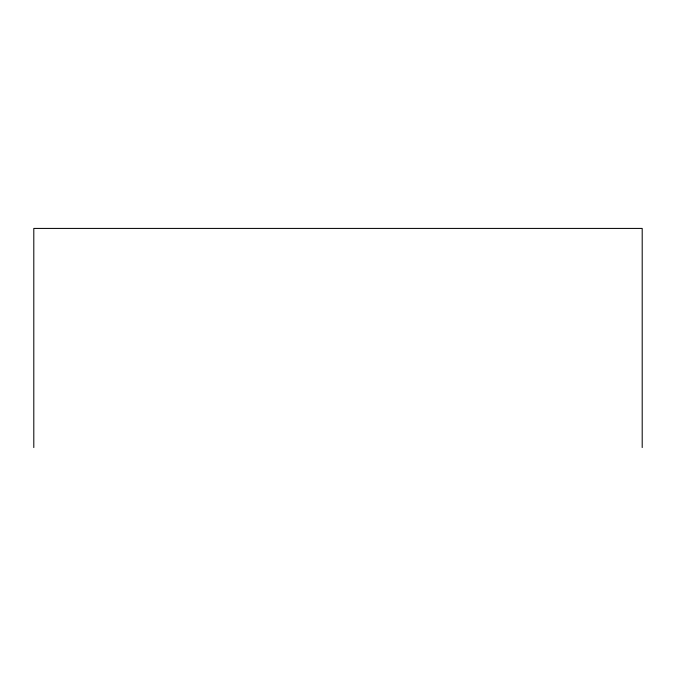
<?xml version="1.0" encoding="UTF-8"?>
<svg xmlns="http://www.w3.org/2000/svg" width="676" height="676" viewBox="0 0 676 676"><rect width="100%" height="100%" fill="white"/><g stroke="black" fill="none" stroke-linecap="round" stroke-linejoin="round"><path stroke-width="1.01" d="M642.2 447.58L642.2 228.42L33.8 228.42L33.8 447.58"/></g></svg>
